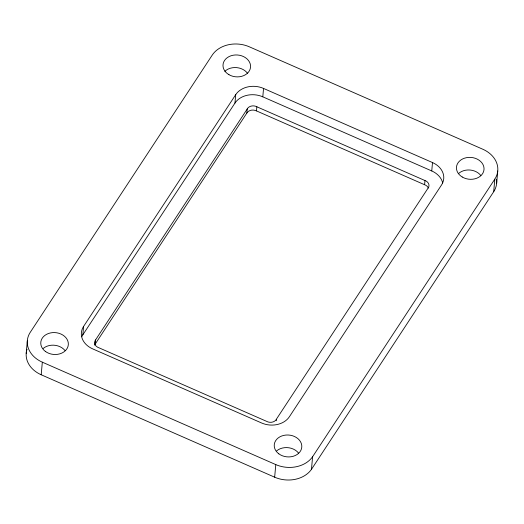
<?xml version="1.0" encoding="UTF-8"?>
<svg xmlns="http://www.w3.org/2000/svg" width="524" height="524" viewBox="0 0 524 524"><rect width="100%" height="100%" fill="white"/><g stroke="black" fill="none" stroke-linecap="round" stroke-linejoin="round"><path stroke-width="0.79" d="M26.2 353.412L27.327 340.823M41.2 374.765L42.326 362.176A27.641 21.903 5.1 0 1 29.979 332.753L212.207 55.138A27.634 21.89 5.1 0 1 249.326 46.806L482.787 149.229A27.634 21.89 5.1 0 1 494.82 179.123L493.693 191.719L311.472 469.34A27.641 21.903 5.1 0 1 274.661 477.194L41.2 374.765A27.641 21.903 5.1 0 1 26.364 352.017M81.77 336.762A20.724 16.421 5.1 0 1 82.844 334.823L83.591 326.426L235.708 94.68A20.724 16.421 5.1 0 1 263.546 88.432L432.503 162.558A20.724 16.421 5.1 0 1 441.522 184.979L289.405 416.724A20.724 16.421 5.1 0 1 261.568 422.973L92.617 348.846A20.724 16.421 5.1 0 1 83.591 326.426M94.615 345.126L95.139 344.17L95.512 339.978L247.898 107.977A6.681 5.292 5.1 0 1 255.62 106.241L426.123 181.049A6.681 5.292 5.1 0 1 428.625 187.264L275.722 420.222A6.681 5.292 5.1 0 1 267.993 421.951L97.49 347.15A6.681 5.292 5.1 0 1 94.988 340.928L95.512 339.978M82.844 334.823L234.962 103.077L235.708 94.68M95.139 344.17L246.837 113.06L247.217 108.861M428.311 188.064A6.681 5.292 5.1 0 0 425.75 185.247L256.472 110.898L256.845 106.7M442.695 182.974A20.724 16.421 5.1 0 0 431.75 170.948L262.799 96.829L263.546 88.432M276.279 420.733L276.403 419.331M274.661 477.194L275.788 464.598L42.326 362.176M311.472 469.34L312.592 456.745L494.82 179.123M424.604 184.664L424.984 180.466M431.75 170.948L432.503 162.558M496.628 183.583L497.748 170.988M246.837 113.06L247.524 112.175A6.681 5.292 5.1 0 1 255.247 110.44L256.472 110.898M312.592 456.745A27.641 21.903 5.1 0 1 275.788 464.598M496.523 179.287A27.634 21.89 5.1 0 1 493.693 191.719M26.639 350.628A27.641 21.903 5.1 0 1 27.032 349.266M276.652 450.876A13.814 10.945 5.1 0 1 298.47 452.978M458.435 173.654A13.814 10.945 5.1 0 1 480.822 175.514M224.855 71.343A13.814 10.945 5.1 0 1 247.721 73.596M43.191 348.453A13.814 10.945 5.1 0 1 65.009 350.549M234.962 103.077A20.724 16.421 5.1 0 1 262.799 96.829M45.319 351.375A13.814 10.945 5.1 0 0 68.048 346.272A13.814 10.945 5.1 0 0 50.304 332.969A13.814 10.945 5.1 0 0 45.319 351.375M462.234 177.007A13.814 10.945 5.1 0 0 483.98 169.848A13.814 10.945 5.1 0 0 464.526 158.176A13.814 10.945 5.1 0 0 462.234 177.007M278.781 453.797A13.814 10.945 5.1 0 0 301.51 448.695A13.814 10.945 5.1 0 0 283.766 435.392A13.814 10.945 5.1 0 0 278.781 453.797M228.929 74.67A13.814 10.945 5.1 0 0 250.531 67.275A13.814 10.945 5.1 0 0 230.888 55.813A13.814 10.945 5.1 0 0 228.929 74.67"/></g></svg>
